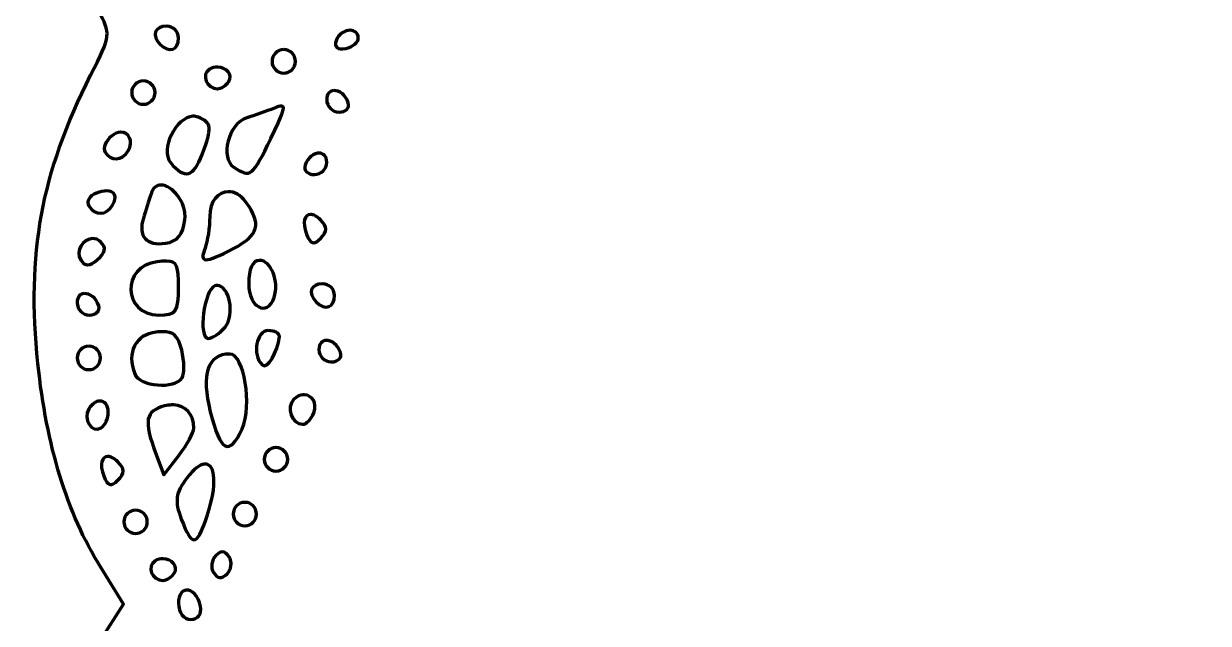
# Model space of a CAD drawing. Header units: centimetres. Extents: x -25.2 to 25.1, y -12.7 to 12.5.
# Drawn here: x 0.41 to 12.64, y -0.36 to 5.82 of the extents above; entities that cross this region are included whole.
import ezdxf

# ---------------------------------------------------------------- set-up
doc = ezdxf.new("R2010")
doc.units = ezdxf.units.CM
doc.header["$MEASUREMENT"] = 0
doc.layers.add('Layer 1', color=7, linetype='Continuous')

msp = doc.modelspace()

# ---------------------------------------------------------------- linework, layer by layer
at = {"layer": 'Layer 1', "color": 72, "lineweight": 90}
for points, knots in [([(15.97372, 12.15449), (15.01323, 12.15637), (13.79512, 11.83764), (13.165, 11.42027), (13.165, 11.42027), (13.165, 11.42027), (12.79541, 11.17553), (12.79541, 11.17553), (12.79541, 11.17553), (12.79541, 11.17553), (12.5548, 11.3781), (12.5548, 11.3781), (12.5548, 11.3781), (12.0029, 11.8425), (10.53138, 12.19604), (9.44182, 12.12637), (9.44182, 12.12637), (8.75205, 12.08227), (7.72787, 11.78745), (7.25901, 11.49798), (7.25901, 11.49798), (7.25901, 11.49798), (6.99525, 11.3351), (6.99525, 11.3351), (6.99525, 11.3351), (6.99525, 11.3351), (6.53471, 11.55256), (6.53471, 11.55256), (6.53471, 11.55256), (5.49151, 12.04654), (4.5113, 12.09186), (3.27785, 11.70221), (3.27785, 11.70221), (2.58334, 11.48282), (2.32917, 11.48005), (1.4299, 11.68237), (1.4299, 11.68237), (1.17685, 11.7393), (0.94386, 11.76022), (0.91231, 11.72867), (0.91231, 11.72867), (0.88077, 11.69713), (0.91677, 11.40903), (0.99169, 11.08871), (0.99169, 11.08871), (1.16692, 10.33949), (1.16186, 10.03309), (0.96606, 9.464), (0.96606, 9.464), (0.54953, 8.25332), (0.63291, 6.8823), (1.18021, 5.95579), (1.18021, 5.95579), (1.31665, 5.72481), (1.31479, 5.70869), (1.10414, 5.29268), (1.10414, 5.29268), (0.59396, 4.28511), (0.44234, 3.45432), (0.56009, 2.31942), (0.56009, 2.31942), (0.64808, 1.47137), (0.86025, 0.7816), (1.20501, 0.22425), (1.20501, 0.22425), (1.20501, 0.22425), (1.44231, -0.1594), (1.44231, -0.1594), (1.44231, -0.1594), (1.44231, -0.1594), (1.20584, -0.53147), (1.20584, -0.53147), (1.20584, -0.53147), (0.68324, -1.35552), (0.41308, -2.73081), (0.55844, -3.82305), (0.55844, -3.82305), (0.65767, -4.56877), (0.7609, -4.90956), (1.08265, -5.5445), (1.08265, -5.5445), (1.08265, -5.5445), (1.29928, -5.97114), (1.29928, -5.97114), (1.29928, -5.97114), (1.29928, -5.97114), (1.09836, -6.42424), (1.09836, -6.42424), (1.09836, -6.42424), (0.78966, -7.11935), (0.70163, -7.54019), (0.70893, -8.28542), (0.70893, -8.28542), (0.71381, -8.78426), (0.77115, -9.14122), (0.9206, -9.6042), (0.9206, -9.6042), (1.16006, -10.34605), (1.17318, -10.67596), (0.99336, -11.39179), (0.99336, -11.39179), (0.81706, -12.09368), (0.86728, -12.13846), (1.62753, -11.96064), (1.62753, -11.96064), (2.39756, -11.78054), (2.57565, -11.78852), (3.33823, -12.04002), (3.33823, -12.04002), (3.83925, -12.20525), (4.14299, -12.25307), (4.70662, -12.25417), (4.70662, -12.25417), (5.49235, -12.2557), (5.89935, -12.16717), (6.5678, -11.85068), (6.5678, -11.85068), (6.98206, -11.65453), (7.00885, -11.65172), (7.20776, -11.78205), (7.20776, -11.78205), (7.51543, -11.98364), (8.40173, -12.30212), (8.87712, -12.3815), (8.87712, -12.3815), (9.4754, -12.48139), (9.88142, -12.48129), (10.59608, -12.38233), (10.59608, -12.38233), (11.30936, -12.28356), (12.32215, -11.91974), (12.59368, -11.66465), (12.59368, -11.66465), (12.59368, -11.66465), (12.77558, -11.4935), (12.77558, -11.4935), (12.77558, -11.4935), (12.77558, -11.4935), (13.17824, -11.74155), (13.17824, -11.74155), (13.17824, -11.74155), (14.60991, -12.62246), (16.64542, -12.68387), (18.21111, -11.89369), (18.21111, -11.89369), (18.21111, -11.89369), (18.67909, -11.65805), (18.67909, -11.65805), (18.67909, -11.65805), (18.67909, -11.65805), (19.09829, -11.8631), (19.09829, -11.8631), (19.09829, -11.8631), (20.09898, -12.35269), (21.21311, -12.4052), (22.3692, -12.01689), (22.3692, -12.01689), (23.01494, -11.79999), (23.30757, -11.79522), (24.16589, -11.98712), (24.16589, -11.98712), (24.44205, -12.04887), (24.6622, -12.06214), (24.70498, -12.01937), (24.70498, -12.01937), (24.74777, -11.97659), (24.7123, -11.64672), (24.61816, -11.21239), (24.61816, -11.21239), (24.61816, -11.21239), (24.45941, -10.47817), (24.45941, -10.47817), (24.45941, -10.47817), (24.45941, -10.47817), (24.6686, -9.844), (24.6686, -9.844), (24.6686, -9.844), (25.07204, -8.6224), (25.02344, -7.43118), (24.52721, -6.37548), (24.52721, -6.37548), (24.52721, -6.37548), (24.36267, -6.02491), (24.36267, -6.02491), (24.36267, -6.02491), (24.36267, -6.02491), (24.61072, -5.48499), (24.61072, -5.48499), (24.61072, -5.48499), (25.02972, -4.57489), (25.13069, -4.0335), (25.08614, -2.93589), (25.08614, -2.93589), (25.0423, -1.85596), (24.86681, -1.19749), (24.44701, -0.53728), (24.44701, -0.53728), (24.44701, -0.53728), (24.2031, -0.15363), (24.2031, -0.15363), (24.2031, -0.15363), (24.2031, -0.15363), (24.40898, 0.15808), (24.40898, 0.15808), (24.40898, 0.15808), (24.87416, 0.86101), (25.10765, 1.78627), (25.10765, 2.92959), (25.10765, 2.92959), (25.10765, 3.7713), (24.971, 4.38807), (24.6099, 5.17359), (24.6099, 5.17359), (24.6099, 5.17359), (24.3602, 5.71599), (24.3602, 5.71599), (24.3602, 5.71599), (24.3602, 5.71599), (24.57021, 6.18397), (24.57021, 6.18397), (24.57021, 6.18397), (24.68578, 6.4415), (24.82239, 6.84785), (24.87365, 7.08686), (24.87365, 7.08686), (24.99887, 7.67074), (24.92401, 8.78798), (24.72234, 9.33913), (24.72234, 9.33913), (24.46235, 10.04965), (24.45378, 10.18103), (24.61981, 10.9258), (24.61981, 10.9258), (24.71278, 11.34282), (24.74753, 11.66285), (24.70497, 11.70549), (24.70497, 11.70549), (24.66232, 11.74823), (24.4419, 11.73545), (24.16588, 11.67407), (24.16588, 11.67407), (23.31295, 11.4844), (23.0717, 11.48732), (22.40309, 11.69805), (22.40309, 11.69805), (21.1744, 12.08529), (20.09649, 12.03725), (19.10407, 11.5517), (19.10407, 11.5517), (19.10407, 11.5517), (18.68984, 11.34916), (18.68984, 11.34916), (18.68984, 11.34916), (18.68984, 11.34916), (18.0937, 11.63276), (18.0937, 11.63276), (18.0937, 11.63276), (17.43541, 11.94538), (16.59145, 12.15327), (15.97373, 12.15449), (15.97373, 12.15449), (15.97373, 12.15449), (15.97372, 12.15449), (15.97372, 12.15449)], [0, 0, 0, 0, 0.01492537, 0.01492537, 0.01492537, 0.01492537, 0.02985075, 0.02985075, 0.02985075, 0.02985075, 0.04477612, 0.04477612, 0.04477612, 0.04477612, 0.05970149, 0.05970149, 0.05970149, 0.05970149, 0.07462687, 0.07462687, 0.07462687, 0.07462687, 0.08955224, 0.08955224, 0.08955224, 0.08955224, 0.10447761, 0.10447761, 0.10447761, 0.10447761, 0.11940299, 0.11940299, 0.11940299, 0.11940299, 0.13432836, 0.13432836, 0.13432836, 0.13432836, 0.14925373, 0.14925373, 0.14925373, 0.14925373, 0.1641791, 0.1641791, 0.1641791, 0.1641791, 0.17910448, 0.17910448, 0.17910448, 0.17910448, 0.19402985, 0.19402985, 0.19402985, 0.19402985, 0.20895522, 0.20895522, 0.20895522, 0.20895522, 0.2238806, 0.2238806, 0.2238806, 0.2238806, 0.23880597, 0.23880597, 0.23880597, 0.23880597, 0.25373134, 0.25373134, 0.25373134, 0.25373134, 0.26865672, 0.26865672, 0.26865672, 0.26865672, 0.28358209, 0.28358209, 0.28358209, 0.28358209, 0.29850746, 0.29850746, 0.29850746, 0.29850746, 0.31343284, 0.31343284, 0.31343284, 0.31343284, 0.32835821, 0.32835821, 0.32835821, 0.32835821, 0.34328358, 0.34328358, 0.34328358, 0.34328358, 0.35820896, 0.35820896, 0.35820896, 0.35820896, 0.37313433, 0.37313433, 0.37313433, 0.37313433, 0.3880597, 0.3880597, 0.3880597, 0.3880597, 0.40298507, 0.40298507, 0.40298507, 0.40298507, 0.41791045, 0.41791045, 0.41791045, 0.41791045, 0.43283582, 0.43283582, 0.43283582, 0.43283582, 0.44776119, 0.44776119, 0.44776119, 0.44776119, 0.46268657, 0.46268657, 0.46268657, 0.46268657, 0.47761194, 0.47761194, 0.47761194, 0.47761194, 0.49253731, 0.49253731, 0.49253731, 0.49253731, 0.50746269, 0.50746269, 0.50746269, 0.50746269, 0.52238806, 0.52238806, 0.52238806, 0.52238806, 0.53731343, 0.53731343, 0.53731343, 0.53731343, 0.55223881, 0.55223881, 0.55223881, 0.55223881, 0.56716418, 0.56716418, 0.56716418, 0.56716418, 0.58208955, 0.58208955, 0.58208955, 0.58208955, 0.59701493, 0.59701493, 0.59701493, 0.59701493, 0.6119403, 0.6119403, 0.6119403, 0.6119403, 0.62686567, 0.62686567, 0.62686567, 0.62686567, 0.64179104, 0.64179104, 0.64179104, 0.64179104, 0.65671642, 0.65671642, 0.65671642, 0.65671642, 0.67164179, 0.67164179, 0.67164179, 0.67164179, 0.68656716, 0.68656716, 0.68656716, 0.68656716, 0.70149254, 0.70149254, 0.70149254, 0.70149254, 0.71641791, 0.71641791, 0.71641791, 0.71641791, 0.73134328, 0.73134328, 0.73134328, 0.73134328, 0.74626866, 0.74626866, 0.74626866, 0.74626866, 0.76119403, 0.76119403, 0.76119403, 0.76119403, 0.7761194, 0.7761194, 0.7761194, 0.7761194, 0.79104478, 0.79104478, 0.79104478, 0.79104478, 0.80597015, 0.80597015, 0.80597015, 0.80597015, 0.82089552, 0.82089552, 0.82089552, 0.82089552, 0.8358209, 0.8358209, 0.8358209, 0.8358209, 0.85074627, 0.85074627, 0.85074627, 0.85074627, 0.86567164, 0.86567164, 0.86567164, 0.86567164, 0.88059701, 0.88059701, 0.88059701, 0.88059701, 0.89552239, 0.89552239, 0.89552239, 0.89552239, 0.91044776, 0.91044776, 0.91044776, 0.91044776, 0.92537313, 0.92537313, 0.92537313, 0.92537313, 0.94029851, 0.94029851, 0.94029851, 0.94029851, 0.95522388, 0.95522388, 0.95522388, 0.95522388, 0.97014925, 0.97014925, 0.97014925, 0.97014925, 1, 1, 1, 1]), ([(1.88962, 5.7987), (1.95602, 5.7987), (2.01034, 5.74438), (2.01034, 5.67798), (2.01034, 5.67798), (2.01034, 5.55231), (1.91525, 5.51841), (1.82265, 5.61101), (1.82265, 5.61101), (1.73005, 5.70361), (1.76396, 5.7987), (1.88962, 5.7987)], [0, 0, 0, 0, 0.25, 0.25, 0.25, 0.25, 0.5, 0.5, 0.5, 0.5, 1, 1, 1, 1]), ([(3.78387, 5.75653), (3.82701, 5.75522), (3.86296, 5.73024), (3.86573, 5.67798), (3.86573, 5.67798), (3.86807, 5.63372), (3.80975, 5.58496), (3.73592, 5.56967), (3.73592, 5.56967), (3.65201, 5.55229), (3.61496, 5.58218), (3.63753, 5.64987), (3.63753, 5.64987), (3.66102, 5.72036), (3.72841, 5.75822), (3.78388, 5.75653), (3.78388, 5.75653), (3.78388, 5.75653), (3.78387, 5.75653), (3.78387, 5.75653)], [0, 0, 0, 0, 0.16666667, 0.16666667, 0.16666667, 0.16666667, 0.33333333, 0.33333333, 0.33333333, 0.33333333, 0.5, 0.5, 0.5, 0.5, 0.66666667, 0.66666667, 0.66666667, 0.66666667, 1, 1, 1, 1]), ([(3.09678, 5.55727), (3.16318, 5.55727), (3.2175, 5.50295), (3.2175, 5.43655), (3.2175, 5.43655), (3.2175, 5.37016), (3.16318, 5.31583), (3.09678, 5.31583), (3.09678, 5.31583), (3.03039, 5.31583), (2.97606, 5.37015), (2.97606, 5.43655), (2.97606, 5.43655), (2.97606, 5.50294), (3.03038, 5.55727), (3.09678, 5.55727)], [0, 0, 0, 0, 0.2, 0.2, 0.2, 0.2, 0.4, 0.4, 0.4, 0.4, 0.6, 0.6, 0.6, 0.6, 1, 1, 1, 1]), ([(2.41631, 5.37702), (2.50132, 5.37362), (2.57505, 5.30207), (2.53041, 5.22985), (2.53041, 5.22985), (2.50495, 5.18865), (2.45203, 5.15461), (2.413, 5.15461), (2.413, 5.15461), (2.3003, 5.15461), (2.24115, 5.29908), (2.33114, 5.3547), (2.33114, 5.3547), (2.35794, 5.37126), (2.38797, 5.37816), (2.4163, 5.37702), (2.4163, 5.37702), (2.4163, 5.37702), (2.41631, 5.37702), (2.41631, 5.37702)], [0, 0, 0, 0, 0.16666667, 0.16666667, 0.16666667, 0.16666667, 0.33333333, 0.33333333, 0.33333333, 0.33333333, 0.5, 0.5, 0.5, 0.5, 0.66666667, 0.66666667, 0.66666667, 0.66666667, 1, 1, 1, 1]), ([(1.64819, 5.23481), (1.71459, 5.23481), (1.76891, 5.18049), (1.76891, 5.11409), (1.76891, 5.11409), (1.76891, 5.0477), (1.71459, 4.99337), (1.64819, 4.99337), (1.64819, 4.99337), (1.5818, 4.99337), (1.52747, 5.04769), (1.52747, 5.11409), (1.52747, 5.11409), (1.52747, 5.18048), (1.58179, 5.23481), (1.64819, 5.23481)], [0, 0, 0, 0, 0.2, 0.2, 0.2, 0.2, 0.4, 0.4, 0.4, 0.4, 0.6, 0.6, 0.6, 0.6, 1, 1, 1, 1]), ([(3.61438, 5.13476), (3.6677, 5.13714), (3.7344, 5.09302), (3.76238, 5.00908), (3.76238, 5.00908), (3.7799, 4.95652), (3.73738, 4.91317), (3.6673, 4.91317), (3.6673, 4.91317), (3.59722, 4.91317), (3.53997, 4.97042), (3.53997, 5.0405), (3.53997, 5.0405), (3.53997, 5.10268), (3.57291, 5.13291), (3.61438, 5.13476)], [0, 0, 0, 0, 0.2, 0.2, 0.2, 0.2, 0.4, 0.4, 0.4, 0.4, 0.6, 0.6, 0.6, 0.6, 1, 1, 1, 1]), ([(3.07281, 4.97518), (3.11904, 4.97316), (3.08643, 4.89296), (2.9645, 4.64197), (2.9645, 4.64197), (2.77193, 4.24561), (2.75616, 4.23322), (2.58333, 4.34266), (2.58333, 4.34266), (2.4345, 4.43692), (2.52736, 4.80084), (2.71397, 4.85446), (2.71397, 4.85446), (2.79192, 4.87686), (2.92048, 4.9218), (3.00005, 4.95451), (3.00005, 4.95451), (3.03257, 4.96787), (3.0574, 4.97585), (3.07281, 4.97518)], [0, 0, 0, 0, 0.16666667, 0.16666667, 0.16666667, 0.16666667, 0.33333333, 0.33333333, 0.33333333, 0.33333333, 0.5, 0.5, 0.5, 0.5, 0.66666667, 0.66666667, 0.66666667, 0.66666667, 1, 1, 1, 1]), ([(2.15999, 4.87018), (2.17764, 4.87102), (2.19491, 4.8685), (2.21208, 4.86191), (2.21208, 4.86191), (2.35365, 4.80759), (2.35967, 4.75306), (2.25425, 4.47578), (2.25425, 4.47578), (2.16484, 4.24062), (2.07382, 4.21667), (1.93014, 4.38979), (1.93014, 4.38979), (1.81145, 4.53281), (1.9894, 4.86202), (2.16, 4.87017), (2.16, 4.87017), (2.16, 4.87017), (2.15999, 4.87018), (2.15999, 4.87018)], [0, 0, 0, 0, 0.16666667, 0.16666667, 0.16666667, 0.16666667, 0.33333333, 0.33333333, 0.33333333, 0.33333333, 0.5, 0.5, 0.5, 0.5, 0.66666667, 0.66666667, 0.66666667, 0.66666667, 1, 1, 1, 1]), ([(1.41172, 4.70564), (1.4967, 4.70934), (1.55278, 4.61568), (1.48779, 4.51051), (1.48779, 4.51051), (1.42621, 4.41087), (1.31085, 4.40643), (1.25215, 4.50141), (1.25215, 4.50141), (1.2279, 4.54066), (1.25798, 4.61535), (1.31995, 4.66677), (1.31995, 4.66677), (1.35131, 4.6928), (1.3834, 4.7044), (1.41173, 4.70563), (1.41173, 4.70563), (1.41173, 4.70563), (1.41172, 4.70564), (1.41172, 4.70564)], [0, 0, 0, 0, 0.16666667, 0.16666667, 0.16666667, 0.16666667, 0.33333333, 0.33333333, 0.33333333, 0.33333333, 0.5, 0.5, 0.5, 0.5, 0.66666667, 0.66666667, 0.66666667, 0.66666667, 1, 1, 1, 1]), ([(3.46472, 4.49066), (3.50619, 4.48881), (3.53996, 4.45858), (3.53996, 4.3964), (3.53996, 4.3964), (3.53996, 4.32632), (3.48271, 4.26907), (3.41263, 4.26907), (3.41263, 4.26907), (3.34255, 4.26907), (3.2992, 4.31242), (3.31672, 4.36498), (3.31672, 4.36498), (3.3447, 4.44892), (3.4114, 4.49303), (3.46472, 4.49066)], [0, 0, 0, 0, 0.2, 0.2, 0.2, 0.2, 0.4, 0.4, 0.4, 0.4, 0.6, 0.6, 0.6, 0.6, 1, 1, 1, 1]), ([(1.83092, 4.16076), (1.94467, 4.16015), (2.09693, 3.9852), (2.07566, 3.80109), (2.07566, 3.80109), (2.05835, 3.65128), (1.99761, 3.57764), (1.87722, 3.56048), (1.87722, 3.56048), (1.67878, 3.5322), (1.58934, 3.6333), (1.64819, 3.81928), (1.64819, 3.81928), (1.67046, 3.88967), (1.70608, 4.00316), (1.72757, 4.07146), (1.72757, 4.07146), (1.74741, 4.13455), (1.78641, 4.16099), (1.83092, 4.16076)], [0, 0, 0, 0, 0.16666667, 0.16666667, 0.16666667, 0.16666667, 0.33333333, 0.33333333, 0.33333333, 0.33333333, 0.5, 0.5, 0.5, 0.5, 0.66666667, 0.66666667, 0.66666667, 0.66666667, 1, 1, 1, 1]), ([(1.26537, 4.10041), (1.35106, 4.10141), (1.38541, 4.04229), (1.32986, 3.95241), (1.32986, 3.95241), (1.26304, 3.84428), (1.15036, 3.84273), (1.08512, 3.94828), (1.08512, 3.94828), (1.05758, 3.99285), (1.09256, 4.05163), (1.16367, 4.07892), (1.16367, 4.07892), (1.20219, 4.0937), (1.23681, 4.10008), (1.26537, 4.10042), (1.26537, 4.10042), (1.26537, 4.10042), (1.26537, 4.10041), (1.26537, 4.10041)], [0, 0, 0, 0, 0.16666667, 0.16666667, 0.16666667, 0.16666667, 0.33333333, 0.33333333, 0.33333333, 0.33333333, 0.5, 0.5, 0.5, 0.5, 0.66666667, 0.66666667, 0.66666667, 0.66666667, 1, 1, 1, 1]), ([(2.52462, 4.09214), (2.58609, 4.09279), (2.65233, 4.05958), (2.70652, 3.98548), (2.70652, 3.98548), (2.8713, 3.76012), (2.83988, 3.64199), (2.57836, 3.50675), (2.57836, 3.50675), (2.27824, 3.35155), (2.22305, 3.35285), (2.28401, 3.51171), (2.28401, 3.51171), (2.31088, 3.58172), (2.33279, 3.7274), (2.33279, 3.83582), (2.33279, 3.83582), (2.33279, 3.99546), (2.42216, 4.09106), (2.52461, 4.09214), (2.52461, 4.09214), (2.52461, 4.09214), (2.52462, 4.09214), (2.52462, 4.09214)], [0, 0, 0, 0, 0.14285714, 0.14285714, 0.14285714, 0.14285714, 0.28571429, 0.28571429, 0.28571429, 0.28571429, 0.42857143, 0.42857143, 0.42857143, 0.42857143, 0.57142857, 0.57142857, 0.57142857, 0.57142857, 0.71428571, 0.71428571, 0.71428571, 0.71428571, 1, 1, 1, 1]), ([(3.3746, 3.85815), (3.40286, 3.85759), (3.43788, 3.83951), (3.4763, 3.8011), (3.4763, 3.8011), (3.54888, 3.72852), (3.54955, 3.68335), (3.47795, 3.61176), (3.47795, 3.61176), (3.40636, 3.54017), (3.37186, 3.55067), (3.3316, 3.65558), (3.3316, 3.65558), (3.28473, 3.77773), (3.31243, 3.85937), (3.37459, 3.85815), (3.37459, 3.85815), (3.37459, 3.85815), (3.3746, 3.85815), (3.3746, 3.85815)], [0, 0, 0, 0, 0.16666667, 0.16666667, 0.16666667, 0.16666667, 0.33333333, 0.33333333, 0.33333333, 0.33333333, 0.5, 0.5, 0.5, 0.5, 0.66666667, 0.66666667, 0.66666667, 0.66666667, 1, 1, 1, 1]), ([(1.12068, 3.60844), (1.15142, 3.61065), (1.18229, 3.60058), (1.20915, 3.57371), (1.20915, 3.57371), (1.26735, 3.51551), (1.25722, 3.45998), (1.17608, 3.39264), (1.17608, 3.39264), (1.08963, 3.32089), (1.04419, 3.3193), (1.00245, 3.38685), (1.00245, 3.38685), (0.94161, 3.48529), (1.02848, 3.60182), (1.12069, 3.60844), (1.12069, 3.60844), (1.12069, 3.60844), (1.12068, 3.60844), (1.12068, 3.60844)], [0, 0, 0, 0, 0.16666667, 0.16666667, 0.16666667, 0.16666667, 0.33333333, 0.33333333, 0.33333333, 0.33333333, 0.5, 0.5, 0.5, 0.5, 0.66666667, 0.66666667, 0.66666667, 0.66666667, 1, 1, 1, 1]), ([(1.88632, 3.37693), (1.99986, 3.37712), (2.01034, 3.32305), (2.01034, 3.10739), (2.01034, 3.10739), (2.01034, 2.85394), (1.98684, 2.82048), (1.80694, 2.82048), (1.80694, 2.82048), (1.43405, 2.82048), (1.41883, 3.3266), (1.7904, 3.36949), (1.7904, 3.36949), (1.82866, 3.37391), (1.86011, 3.37689), (1.88631, 3.37693), (1.88631, 3.37693), (1.88631, 3.37693), (1.88632, 3.37693), (1.88632, 3.37693)], [0, 0, 0, 0, 0.16666667, 0.16666667, 0.16666667, 0.16666667, 0.33333333, 0.33333333, 0.33333333, 0.33333333, 0.5, 0.5, 0.5, 0.5, 0.66666667, 0.66666667, 0.66666667, 0.66666667, 1, 1, 1, 1]), ([(2.84626, 3.38438), (2.96603, 3.38438), (3.05193, 3.16558), (2.99674, 3.00156), (2.99674, 3.00156), (2.92735, 2.79533), (2.73464, 2.89939), (2.73464, 3.14295), (2.73464, 3.14295), (2.73464, 3.29486), (2.77621, 3.38438), (2.84626, 3.38438)], [0, 0, 0, 0, 0.25, 0.25, 0.25, 0.25, 0.5, 0.5, 0.5, 0.5, 1, 1, 1, 1]), ([(2.41135, 3.12475), (2.53254, 3.1247), (2.59761, 2.82524), (2.49073, 2.69646), (2.49073, 2.69646), (2.43739, 2.63219), (2.35957, 2.57905), (2.31792, 2.57905), (2.31792, 2.57905), (2.20984, 2.57905), (2.27296, 3.08364), (2.38572, 3.12062), (2.38572, 3.12062), (2.39426, 3.12342), (2.40327, 3.12476), (2.41135, 3.12475)], [0, 0, 0, 0, 0.2, 0.2, 0.2, 0.2, 0.4, 0.4, 0.4, 0.4, 0.6, 0.6, 0.6, 0.6, 1, 1, 1, 1]), ([(3.49945, 3.14294), (3.56584, 3.14294), (3.62017, 3.08862), (3.62017, 3.02222), (3.62017, 3.02222), (3.62017, 2.89655), (3.52508, 2.86265), (3.43248, 2.95525), (3.43248, 2.95525), (3.33988, 3.04785), (3.37378, 3.14294), (3.49945, 3.14294)], [0, 0, 0, 0, 0.25, 0.25, 0.25, 0.25, 0.5, 0.5, 0.5, 0.5, 1, 1, 1, 1]), ([(1.03882, 3.04207), (1.09214, 3.04445), (1.15967, 3.00033), (1.18765, 2.91639), (1.18765, 2.91639), (1.20517, 2.86383), (1.16182, 2.82048), (1.09174, 2.82048), (1.09174, 2.82048), (1.02165, 2.82048), (0.96441, 2.87773), (0.96441, 2.94781), (0.96441, 2.94781), (0.96441, 3.00999), (0.99735, 3.04022), (1.03882, 3.04207)], [0, 0, 0, 0, 0.2, 0.2, 0.2, 0.2, 0.4, 0.4, 0.4, 0.4, 0.6, 0.6, 0.6, 0.6, 1, 1, 1, 1]), ([(1.83836, 2.6485), (1.96234, 2.65247), (2.00647, 2.60637), (2.04341, 2.45916), (2.04341, 2.45916), (2.0723, 2.34405), (2.07447, 2.21531), (2.04837, 2.17308), (2.04837, 2.17308), (1.97447, 2.05352), (1.60858, 2.0833), (1.55889, 2.21277), (1.55889, 2.21277), (1.47281, 2.43712), (1.56647, 2.61948), (1.78048, 2.64437), (1.78048, 2.64437), (1.80166, 2.64683), (1.82065, 2.64794), (1.83836, 2.6485)], [0, 0, 0, 0, 0.16666667, 0.16666667, 0.16666667, 0.16666667, 0.33333333, 0.33333333, 0.33333333, 0.33333333, 0.5, 0.5, 0.5, 0.5, 0.66666667, 0.66666667, 0.66666667, 0.66666667, 1, 1, 1, 1]), ([(2.93638, 2.66008), (3.00277, 2.66008), (3.05442, 2.63292), (3.05131, 2.59972), (3.05131, 2.59972), (3.03626, 2.43908), (2.92493, 2.25564), (2.87354, 2.30702), (2.87354, 2.30702), (2.76894, 2.41162), (2.81315, 2.66007), (2.93638, 2.66007), (2.93638, 2.66007), (2.93638, 2.66007), (2.93638, 2.66008), (2.93638, 2.66008)], [0, 0, 0, 0, 0.2, 0.2, 0.2, 0.2, 0.4, 0.4, 0.4, 0.4, 0.6, 0.6, 0.6, 0.6, 1, 1, 1, 1]), ([(1.08512, 2.49885), (1.15151, 2.49885), (1.20584, 2.44453), (1.20584, 2.37813), (1.20584, 2.37813), (1.20584, 2.31174), (1.15152, 2.25741), (1.08512, 2.25741), (1.08512, 2.25741), (1.01873, 2.25741), (0.9644, 2.31173), (0.9644, 2.37813), (0.9644, 2.37813), (0.9644, 2.44452), (1.01872, 2.49885), (1.08512, 2.49885)], [0, 0, 0, 0, 0.2, 0.2, 0.2, 0.2, 0.4, 0.4, 0.4, 0.4, 0.6, 0.6, 0.6, 0.6, 1, 1, 1, 1]), ([(3.53417, 2.55921), (3.58749, 2.56159), (3.65419, 2.51747), (3.68217, 2.43353), (3.68217, 2.43353), (3.69969, 2.38097), (3.65717, 2.33762), (3.58709, 2.33762), (3.58709, 2.33762), (3.51701, 2.33762), (3.45893, 2.39487), (3.45893, 2.46495), (3.45893, 2.46495), (3.45893, 2.52712), (3.4927, 2.55736), (3.53417, 2.55921)], [0, 0, 0, 0, 0.2, 0.2, 0.2, 0.2, 0.4, 0.4, 0.4, 0.4, 0.6, 0.6, 0.6, 0.6, 1, 1, 1, 1]), ([(2.54033, 2.41865), (2.68865, 2.41865), (2.77508, 1.88743), (2.66601, 1.64805), (2.66601, 1.64805), (2.53466, 1.35975), (2.44294, 1.4081), (2.33859, 1.82251), (2.33859, 1.82251), (2.24066, 2.21141), (2.31113, 2.41865), (2.54033, 2.41865)], [0, 0, 0, 0, 0.25, 0.25, 0.25, 0.25, 0.5, 0.5, 0.5, 0.5, 1, 1, 1, 1]), ([(3.29688, 1.99862), (3.30135, 1.9989), (3.30574, 1.99886), (3.31011, 1.99862), (3.31011, 1.99862), (3.38695, 1.99449), (3.44587, 1.91427), (3.40685, 1.81258), (3.40685, 1.81258), (3.38192, 1.74761), (3.33131, 1.69434), (3.2944, 1.69434), (3.2944, 1.69434), (3.17757, 1.69434), (3.11589, 1.86558), (3.2018, 1.95148), (3.2018, 1.95148), (3.23216, 1.98184), (3.26561, 1.99665), (3.29688, 1.99861), (3.29688, 1.99861), (3.29688, 1.99861), (3.29688, 1.99862), (3.29688, 1.99862)], [0, 0, 0, 0, 0.14285714, 0.14285714, 0.14285714, 0.14285714, 0.28571429, 0.28571429, 0.28571429, 0.28571429, 0.42857143, 0.42857143, 0.42857143, 0.42857143, 0.57142857, 0.57142857, 0.57142857, 0.57142857, 0.71428571, 0.71428571, 0.71428571, 0.71428571, 1, 1, 1, 1]), ([(1.19757, 1.9333), (1.24595, 1.9341), (1.28604, 1.89389), (1.28604, 1.8192), (1.28604, 1.8192), (1.28604, 1.75542), (1.25282, 1.68261), (1.21163, 1.65714), (1.21163, 1.65714), (1.11595, 1.59801), (1.01949, 1.74856), (1.08513, 1.85475), (1.08513, 1.85475), (1.11751, 1.90714), (1.15995, 1.93267), (1.19758, 1.9333), (1.19758, 1.9333), (1.19758, 1.9333), (1.19757, 1.9333), (1.19757, 1.9333)], [0, 0, 0, 0, 0.16666667, 0.16666667, 0.16666667, 0.16666667, 0.33333333, 0.33333333, 0.33333333, 0.33333333, 0.5, 0.5, 0.5, 0.5, 0.66666667, 0.66666667, 0.66666667, 0.66666667, 1, 1, 1, 1]), ([(1.93675, 1.89361), (1.94412, 1.8939), (1.95108, 1.89394), (1.95825, 1.89361), (1.95825, 1.89361), (2.08256, 1.88784), (2.16924, 1.79486), (2.16826, 1.65383), (2.16826, 1.65383), (2.16795, 1.60957), (2.0991, 1.48368), (2.01447, 1.37354), (2.01447, 1.37354), (2.01447, 1.37354), (1.86068, 1.17262), (1.86068, 1.17262), (1.86068, 1.17262), (1.86068, 1.17262), (1.77469, 1.39834), (1.77469, 1.39834), (1.77469, 1.39834), (1.64883, 1.72937), (1.66836, 1.83083), (1.86729, 1.88286), (1.86729, 1.88286), (1.89133, 1.88915), (1.91464, 1.89274), (1.93674, 1.89361), (1.93674, 1.89361), (1.93674, 1.89361), (1.93675, 1.89361), (1.93675, 1.89361)], [0, 0, 0, 0, 0.11111111, 0.11111111, 0.11111111, 0.11111111, 0.22222222, 0.22222222, 0.22222222, 0.22222222, 0.33333333, 0.33333333, 0.33333333, 0.33333333, 0.44444444, 0.44444444, 0.44444444, 0.44444444, 0.55555556, 0.55555556, 0.55555556, 0.55555556, 0.66666667, 0.66666667, 0.66666667, 0.66666667, 0.77777778, 0.77777778, 0.77777778, 0.77777778, 1, 1, 1, 1]), ([(1.28274, 1.36279), (1.311, 1.36223), (1.34602, 1.34498), (1.38444, 1.30657), (1.38444, 1.30657), (1.45702, 1.23399), (1.45686, 1.18882), (1.38527, 1.11723), (1.38527, 1.11723), (1.31367, 1.04564), (1.27918, 1.05614), (1.23892, 1.16105), (1.23892, 1.16105), (1.19204, 1.2832), (1.22058, 1.36402), (1.28274, 1.36279)], [0, 0, 0, 0, 0.2, 0.2, 0.2, 0.2, 0.4, 0.4, 0.4, 0.4, 0.6, 0.6, 0.6, 0.6, 1, 1, 1, 1]), ([(3.01658, 1.45292), (3.08297, 1.45292), (3.1373, 1.3986), (3.1373, 1.3322), (3.1373, 1.3322), (3.1373, 1.26581), (3.08298, 1.21148), (3.01658, 1.21148), (3.01658, 1.21148), (2.95019, 1.21148), (2.89586, 1.2658), (2.89586, 1.3322), (2.89586, 1.3322), (2.89586, 1.39859), (2.95018, 1.45292), (3.01658, 1.45292)], [0, 0, 0, 0, 0.2, 0.2, 0.2, 0.2, 0.4, 0.4, 0.4, 0.4, 0.6, 0.6, 0.6, 0.6, 1, 1, 1, 1]), ([(2.27575, 1.28342), (2.37911, 1.29553), (2.41474, 1.1143), (2.32619, 0.81875), (2.32619, 0.81875), (2.20867, 0.42649), (2.15597, 0.40791), (2.03928, 0.71705), (2.03928, 0.71705), (1.96814, 0.9055), (1.97896, 0.98203), (2.09798, 1.13956), (2.09798, 1.13956), (2.16792, 1.23212), (2.22877, 1.27792), (2.27575, 1.28343), (2.27575, 1.28343), (2.27575, 1.28343), (2.27575, 1.28342), (2.27575, 1.28342)], [0, 0, 0, 0, 0.16666667, 0.16666667, 0.16666667, 0.16666667, 0.33333333, 0.33333333, 0.33333333, 0.33333333, 0.5, 0.5, 0.5, 0.5, 0.66666667, 0.66666667, 0.66666667, 0.66666667, 1, 1, 1, 1]), ([(2.69495, 0.88902), (2.76134, 0.88902), (2.81567, 0.8347), (2.81567, 0.7683), (2.81567, 0.7683), (2.81567, 0.70191), (2.76134, 0.64758), (2.69495, 0.64758), (2.69495, 0.64758), (2.62856, 0.64758), (2.57423, 0.7019), (2.57423, 0.7683), (2.57423, 0.7683), (2.57423, 0.83469), (2.62855, 0.88902), (2.69495, 0.88902)], [0, 0, 0, 0, 0.2, 0.2, 0.2, 0.2, 0.4, 0.4, 0.4, 0.4, 0.6, 0.6, 0.6, 0.6, 1, 1, 1, 1]), ([(1.56799, 0.80882), (1.63438, 0.80882), (1.68871, 0.7545), (1.68871, 0.6881), (1.68871, 0.6881), (1.68871, 0.62171), (1.63439, 0.56738), (1.56799, 0.56738), (1.56799, 0.56738), (1.5016, 0.56738), (1.44727, 0.6217), (1.44727, 0.6881), (1.44727, 0.6881), (1.44727, 0.75449), (1.50159, 0.80882), (1.56799, 0.80882)], [0, 0, 0, 0, 0.2, 0.2, 0.2, 0.2, 0.4, 0.4, 0.4, 0.4, 0.6, 0.6, 0.6, 0.6, 1, 1, 1, 1]), ([(2.46096, 0.37722), (2.48752, 0.37869), (2.51182, 0.3614), (2.53372, 0.32596), (2.53372, 0.32596), (2.56584, 0.27399), (2.55566, 0.19494), (2.5114, 0.15067), (2.5114, 0.15067), (2.45775, 0.09702), (2.41143, 0.10172), (2.37249, 0.16473), (2.37249, 0.16473), (2.34037, 0.21671), (2.35056, 0.29575), (2.39481, 0.34002), (2.39481, 0.34002), (2.41828, 0.36349), (2.4403, 0.37608), (2.46096, 0.37723), (2.46096, 0.37723), (2.46096, 0.37723), (2.46096, 0.37722), (2.46096, 0.37722)], [0, 0, 0, 0, 0.14285714, 0.14285714, 0.14285714, 0.14285714, 0.28571429, 0.28571429, 0.28571429, 0.28571429, 0.42857143, 0.42857143, 0.42857143, 0.42857143, 0.57142857, 0.57142857, 0.57142857, 0.57142857, 0.71428571, 0.71428571, 0.71428571, 0.71428571, 1, 1, 1, 1]), ([(1.85242, 0.30694), (1.93743, 0.30354), (2.01198, 0.23199), (1.96735, 0.15977), (1.96735, 0.15977), (1.94188, 0.11857), (1.88898, 0.08453), (1.84994, 0.08453), (1.84994, 0.08453), (1.73723, 0.08453), (1.67808, 0.229), (1.76808, 0.28462), (1.76808, 0.28462), (1.79488, 0.30118), (1.82408, 0.30808), (1.85242, 0.30694)], [0, 0, 0, 0, 0.2, 0.2, 0.2, 0.2, 0.4, 0.4, 0.4, 0.4, 0.6, 0.6, 0.6, 0.6, 1, 1, 1, 1]), ([(2.09054, -0.01717), (2.14682, -0.01168), (2.21569, -0.06979), (2.23771, -0.18336), (2.23771, -0.18336), (2.25311, -0.26277), (2.21261, -0.31813), (2.13766, -0.31813), (2.13766, -0.31813), (2.06301, -0.31813), (2.01033, -0.24914), (2.01033, -0.15028), (2.01033, -0.15028), (2.01033, -0.06448), (2.04676, -0.02143), (2.09053, -0.01716), (2.09053, -0.01716), (2.09053, -0.01716), (2.09054, -0.01717), (2.09054, -0.01717)], [0, 0, 0, 0, 0.16666667, 0.16666667, 0.16666667, 0.16666667, 0.33333333, 0.33333333, 0.33333333, 0.33333333, 0.5, 0.5, 0.5, 0.5, 0.66666667, 0.66666667, 0.66666667, 0.66666667, 1, 1, 1, 1])]:
    msp.add_open_spline(points, degree=3, knots=knots, dxfattribs=at)

doc.saveas('drawing.dxf')
